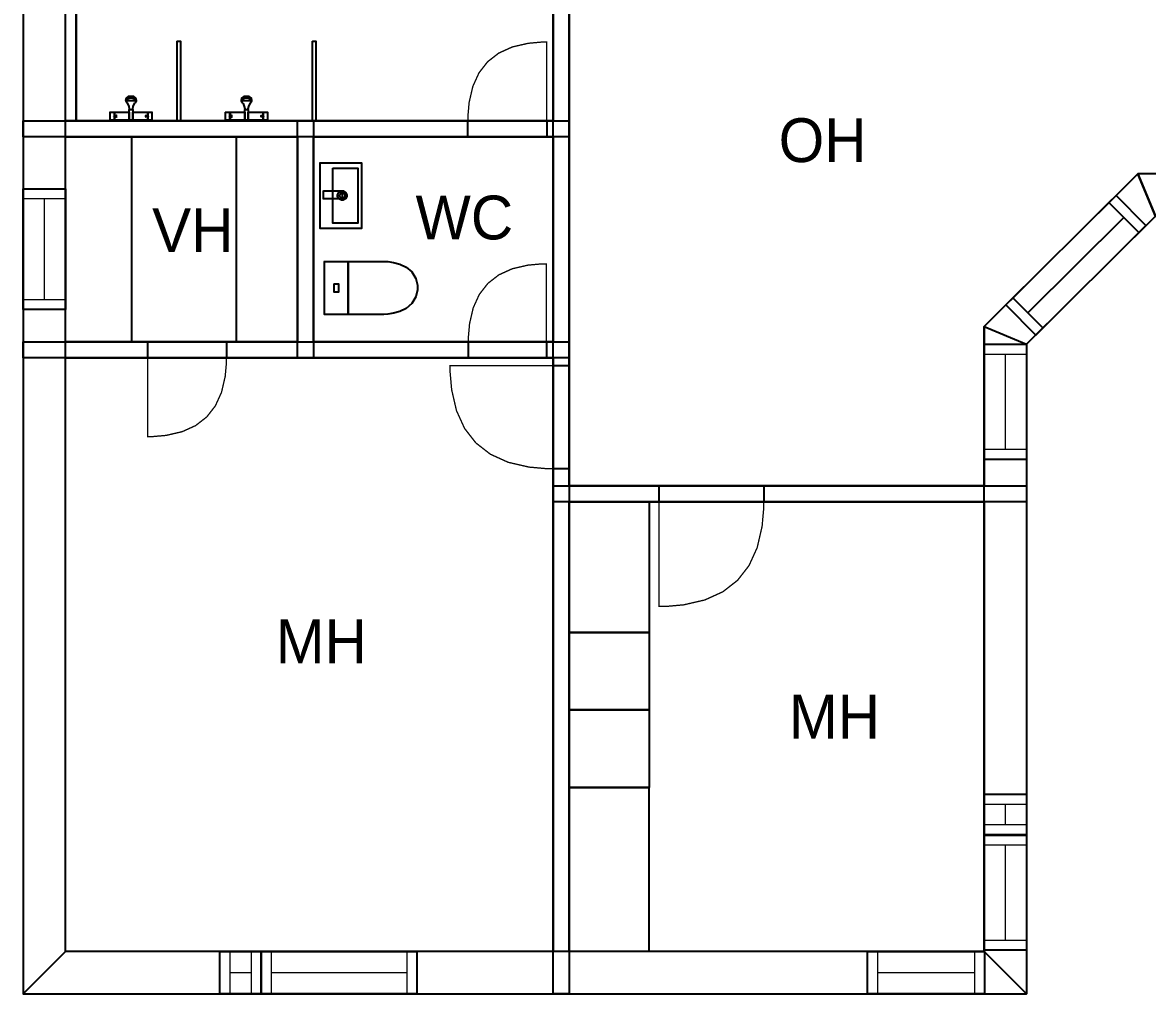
# Model space of a CAD drawing. Extents: x 0 to 20.1, y 0 to 14.2.
# Drawn here: x 0.8 to 9.62, y 0.01 to 7.63 of the extents above; entities that cross this region are included whole.
import ezdxf

# ---------------------------------------------------------------- set-up
doc = ezdxf.new("R2010")
doc.units = 0
doc.layers.get('0').update_dxf_attribs({"linetype": 'CONTINUOUS'})

msp = doc.modelspace()

# ---------------------------------------------------------------- linework, layer by layer
at = {"color": 0}
for points, const_width in [([(0.803222, 14.1924), (0.803222, 0.011339), (1.13656, 0.344672), (1.13656, 13.8591), (0.803222, 14.1924)], 0.002083), ([(4.96197, 9.34603), (5.08697, 9.34603), (5.08697, 0.011339), (4.96197, 0.011339), (4.96197, 9.34603)], 0.002083), ([(1.13656, 7.80165), (1.21783, 7.80165), (1.21783, 6.85943), (1.13656, 6.85943), (1.13656, 7.80165)], 0.002083), ([(2.01047, 7.48465), (2.03651, 7.48465), (2.03651, 6.85965), (2.01047, 6.85965), (2.01047, 7.48465)], 0.010417), ([(2.01047, 7.48465), (2.03651, 7.48465), (2.03651, 6.85965), (2.01047, 6.85965), (2.01047, 7.48465)], 0.010417), ([(3.07329, 7.48465), (3.09933, 7.48465), (3.09933, 6.85965), (3.07329, 6.85965), (3.07329, 7.48465)], 0.010417), ([(3.07329, 7.48465), (3.09933, 7.48465), (3.09933, 6.85965), (3.07329, 6.85965), (3.07329, 7.48465)], 0.010417), ([(4.29237, 6.85965), (4.29237, 6.89594), (4.30203, 7.00467), (4.331, 7.13038), (4.37935, 7.23671), (4.44706, 7.32374), (4.53407, 7.39144), (4.6404, 7.43978), (4.76611, 7.46875), (4.87483, 7.4784), (4.91114, 7.4784), (4.91114, 6.85965), (4.29237, 6.85965)], 0.010417), ([(1.48475, 6.92839), (1.52018, 6.92839), (1.52018, 6.86486), (1.48475, 6.86486), (1.48475, 6.92839)], 0.010417), ([(1.52018, 6.89714), (1.52339, 6.89594), (1.53304, 6.89208), (1.53581, 6.8909), (1.53581, 6.8909), (1.53581, 6.89236), (1.53581, 6.89665), (1.53581, 6.90093), (1.53581, 6.90235), (1.53581, 6.90235), (1.53342, 6.90169), (1.52344, 6.89833), (1.52018, 6.89714)], 0.010417), ([(1.5191, 6.92839), (1.63579, 6.92839), (1.63579, 6.86486), (1.5191, 6.86486), (1.5191, 6.92839)], 0.010417), ([(1.6639, 6.86486), (1.63579, 6.86486), (1.63579, 6.94819), (1.64279, 6.94819), (1.65858, 6.94819), (1.6639, 6.94819), (1.6639, 6.92736), (1.6639, 6.88049), (1.6639, 6.86486)], 0.010417), ([(1.6639, 6.92839), (1.7806, 6.92839), (1.7806, 6.86486), (1.6639, 6.86486), (1.6639, 6.92839)], 0.010417), ([(1.7806, 6.89714), (1.77735, 6.89594), (1.76768, 6.89208), (1.76497, 6.8909), (1.76497, 6.8909), (1.76497, 6.89236), (1.76497, 6.89665), (1.76497, 6.90093), (1.76497, 6.90235), (1.76497, 6.90235), (1.76731, 6.90169), (1.77729, 6.89833), (1.7806, 6.89714)], 0.010417), ([(1.7806, 6.92839), (1.81392, 6.92839), (1.81392, 6.86486), (1.7806, 6.86486), (1.7806, 6.92839)], 0.010417), ([(2.39063, 6.92839), (2.426, 6.92839), (2.426, 6.86486), (2.39063, 6.86486), (2.39063, 6.92839)], 0.010417), ([(2.426, 6.89714), (2.42919, 6.89594), (2.43886, 6.89208), (2.44162, 6.8909), (2.44162, 6.8909), (2.44162, 6.89236), (2.44162, 6.89665), (2.44162, 6.90093), (2.44162, 6.90235), (2.44162, 6.90235), (2.43924, 6.90169), (2.42925, 6.89833), (2.426, 6.89714)], 0.010417), ([(2.42497, 6.92839), (2.54167, 6.92839), (2.54167, 6.86486), (2.42497, 6.86486), (2.42497, 6.92839)], 0.010417), ([(2.56976, 6.86486), (2.54167, 6.86486), (2.54167, 6.94819), (2.54867, 6.94819), (2.56446, 6.94819), (2.56976, 6.94819), (2.56976, 6.92736), (2.56976, 6.88049), (2.56976, 6.86486)], 0.010417), ([(2.56976, 6.92839), (2.68642, 6.92839), (2.68642, 6.86486), (2.56976, 6.86486), (2.56976, 6.92839)], 0.010417), ([(2.68642, 6.89714), (2.68317, 6.89594), (2.6735, 6.89208), (2.67079, 6.8909), (2.67079, 6.8909), (2.67079, 6.89236), (2.67079, 6.89665), (2.67079, 6.90093), (2.67079, 6.90235), (2.67079, 6.90235), (2.67312, 6.90169), (2.68311, 6.89833), (2.68642, 6.89714)], 0.010417), ([(2.68642, 6.92839), (2.71978, 6.92839), (2.71978, 6.86486), (2.68642, 6.86486), (2.68642, 6.92839)], 0.010417), ([(0.803222, 6.85965), (5.08697, 6.85965), (5.08697, 6.73465), (0.803222, 6.73465), (0.803222, 6.85965)], 0.002083), ([(2.95643, 6.85965), (3.08143, 6.85965), (3.08143, 5.0006), (2.95643, 5.0006), (2.95643, 6.85965)], 0.002083), ([(4.29237, 6.85965), (4.91114, 6.85965), (4.91114, 6.73465), (4.29237, 6.73465), (4.29237, 6.85965)], 0.010417), ([(4.29237, 6.85965), (4.91114, 6.85965), (4.91114, 6.73465), (4.29237, 6.73465), (4.29237, 6.85965)], 0.010417), ([(1.13661, 6.73465), (1.13661, 5.12349), (1.65306, 5.12349), (1.65306, 6.73465), (1.13661, 6.73465)], 0.010417), ([(2.47797, 6.73465), (2.47797, 5.12349), (2.95643, 5.12349), (2.95643, 6.73465), (2.47797, 6.73465)], 0.010417), ([(3.13211, 6.53125), (3.13211, 6.01574), (3.45763, 6.01574), (3.45763, 6.53125), (3.13211, 6.53125)], 0.010417), ([(3.23313, 6.48833), (3.23313, 6.05865), (3.42887, 6.05865), (3.42887, 6.48833), (3.23313, 6.48833)], 0.010417), ([(8.67503, 5.10807), (9.68668, 6.11193), (9.54926, 6.44526), (8.34169, 5.24696), (8.67503, 5.10807)], 0.002083), ([(9.68668, 6.11193), (20.0703, 6.11193), (19.7369, 6.44526), (9.54926, 6.44526), (9.68668, 6.11193)], 0.002083), ([(0.803222, 6.32661), (1.13656, 6.32661), (1.13656, 5.38049), (0.803222, 5.38049), (0.803222, 6.32661)], 0.010417), ([(0.803222, 6.32661), (1.13656, 6.32661), (1.13656, 5.38049), (0.803222, 5.38049), (0.803222, 6.32661)], 0.010417), ([(3.15918, 6.31022), (3.15918, 6.24772), (3.30501, 6.24772), (3.30501, 6.31022), (3.15918, 6.31022)], 0.010417), ([(3.30681, 6.30994), (3.31321, 6.30994), (3.33257, 6.29932), (3.34326, 6.27994), (3.34326, 6.27349), (3.34326, 6.26708), (3.33257, 6.24772), (3.31321, 6.23703), (3.30681, 6.23703), (3.30035, 6.23703), (3.28097, 6.24772), (3.27035, 6.26708), (3.27035, 6.27349), (3.27035, 6.27994), (3.28097, 6.29932), (3.30035, 6.30994), (3.30681, 6.30994)], 0.008333), ([(3.30681, 6.29432), (3.31044, 6.29432), (3.3215, 6.28825), (3.32764, 6.27718), (3.32764, 6.27349), (3.32764, 6.26986), (3.3215, 6.25879), (3.31044, 6.25265), (3.30681, 6.25265), (3.30311, 6.25265), (3.29204, 6.25879), (3.28597, 6.26986), (3.28597, 6.27349), (3.28597, 6.27718), (3.29204, 6.28825), (3.30311, 6.29432), (3.30681, 6.29432)], 0.008333), ([(8.74761, 5.18007), (9.61231, 6.03819), (9.3775, 6.27474), (8.51281, 5.41661), (8.74761, 5.18007)], 0.010417), ([(8.74761, 5.18007), (9.61231, 6.03819), (9.3775, 6.27474), (8.51281, 5.41661), (8.74761, 5.18007)], 0.010417), ([(3.16656, 5.75754), (3.16656, 5.34099), (3.35389, 5.34099), (3.35389, 5.75754), (3.16656, 5.75754)], 0.010417), ([(3.62218, 5.75754), (3.62218, 5.75754), (3.6339, 5.75765), (3.66488, 5.75603), (3.70871, 5.74989), (3.75896, 5.73643), (3.80914, 5.71289), (3.85297, 5.67643), (3.88396, 5.62429), (3.89572, 5.57124), (3.89572, 5.55354), (3.89572, 5.53526), (3.88396, 5.48042), (3.85297, 5.42632), (3.80914, 5.38851), (3.75896, 5.3641), (3.70871, 5.3501), (3.66488, 5.34369), (3.6339, 5.34196), (3.62218, 5.34201), (3.62218, 5.34201), (3.35389, 5.34093), (3.35389, 5.75754), (3.62218, 5.75754)], 0.010417), ([(4.29596, 5.1256), (4.29596, 5.16151), (4.3055, 5.26915), (4.33421, 5.39356), (4.38206, 5.49881), (4.449, 5.5849), (4.5351, 5.65192), (4.64035, 5.69976), (4.76476, 5.72846), (4.8724, 5.73801), (4.90831, 5.73801), (4.90831, 5.1256), (4.29596, 5.1256)], 0.010417), ([(3.24447, 5.58236), (3.24447, 5.51611), (3.27599, 5.51611), (3.27599, 5.58236), (3.24447, 5.58236)], 0.010417), ([(8.34169, 0.344672), (8.34169, 5.24696), (8.67503, 5.10807), (8.67503, 0.011339), (8.34169, 0.344672)], 0.002083), ([(0.803222, 5.1256), (5.08697, 5.1256), (5.08697, 5.0006), (0.803222, 5.0006), (0.803222, 5.1256)], 0.002083), ([(1.78033, 5.1256), (2.398, 5.1256), (2.398, 5.0006), (1.78033, 5.0006), (1.78033, 5.1256)], 0.010417), ([(1.78033, 5.1256), (2.398, 5.1256), (2.398, 5.0006), (1.78033, 5.0006), (1.78033, 5.1256)], 0.010417), ([(4.29596, 5.1256), (4.90842, 5.1256), (4.90842, 5.0006), (4.29596, 5.0006), (4.29596, 5.1256)], 0.010417), ([(4.29596, 5.1256), (4.90842, 5.1256), (4.90842, 5.0006), (4.29596, 5.0006), (4.29596, 5.1256)], 0.010417), ([(8.34169, 5.10715), (8.67503, 5.10715), (8.67503, 4.20404), (8.34169, 4.20404), (8.34169, 5.10715)], 0.010417), ([(8.34169, 5.10715), (8.67503, 5.10715), (8.67503, 4.20404), (8.34169, 4.20404), (8.34169, 5.10715)], 0.010417), ([(2.398, 5.0006), (2.398, 4.96442), (2.38835, 4.85585), (2.35938, 4.73036), (2.31108, 4.62418), (2.24354, 4.53733), (2.15668, 4.46978), (2.05051, 4.4215), (1.92507, 4.39253), (1.81651, 4.38286), (1.78033, 4.38286), (1.78033, 5.0006), (2.398, 5.0006)], 0.010417), ([(4.96197, 4.13103), (4.9145, 4.13103), (4.77219, 4.14372), (4.60769, 4.18164), (4.46853, 4.2449), (4.35471, 4.33344), (4.26611, 4.44732), (4.20285, 4.58649), (4.16493, 4.75092), (4.15229, 4.89328), (4.15229, 4.94069), (4.96197, 4.94069), (4.96197, 4.13103)], 0.010417), ([(4.96197, 4.94081), (5.08697, 4.94081), (5.08697, 4.13103), (4.96197, 4.13103), (4.96197, 4.94081)], 0.010417), ([(4.96197, 4.94081), (5.08697, 4.94081), (5.08697, 4.13103), (4.96197, 4.13103), (4.96197, 4.94081)], 0.010417), ([(4.96197, 3.99621), (8.67503, 3.99621), (8.67503, 3.87121), (4.96197, 3.87121), (4.96197, 3.99621)], 0.002083), ([(5.79237, 3.99621), (6.61333, 3.99621), (6.61333, 3.87121), (5.79237, 3.87121), (5.79237, 3.99621)], 0.010417), ([(5.79237, 3.99621), (6.61333, 3.99621), (6.61333, 3.87121), (5.79237, 3.87121), (5.79237, 3.99621)], 0.010417), ([(5.08897, 3.87125), (5.08897, 2.84549), (5.71397, 2.84549), (5.71397, 3.87125), (5.08897, 3.87125)], 0.010417), ([(6.61333, 3.87121), (6.61333, 3.82314), (6.60047, 3.67882), (6.56201, 3.51204), (6.49783, 3.37093), (6.40804, 3.25549), (6.29258, 3.16564), (6.15147, 3.10151), (5.98469, 3.06304), (5.84039, 3.05018), (5.79232, 3.05018), (5.79232, 3.87121), (6.61333, 3.87121)], 0.010417), ([(5.08897, 2.84549), (5.08897, 2.23844), (5.71397, 2.23844), (5.71397, 2.84549), (5.08897, 2.84549)], 0.010417), ([(5.08897, 2.23844), (5.08897, 1.63135), (5.71397, 1.63135), (5.71397, 2.23844), (5.08897, 2.23844)], 0.010417), ([(5.08751, 1.63135), (5.08751, 0.342882), (5.71251, 0.342882), (5.71251, 1.63135), (5.08751, 1.63135)], 0.010417), ([(8.34169, 1.57715), (8.67503, 1.57715), (8.67503, 1.25933), (8.34169, 1.25933), (8.34169, 1.57715)], 0.010417), ([(8.34169, 1.57715), (8.67503, 1.57715), (8.67503, 1.25933), (8.34169, 1.25933), (8.34169, 1.57715)], 0.010417), ([(8.34169, 1.2564), (8.67503, 1.2564), (8.67503, 0.353299), (8.34169, 0.353299), (8.34169, 1.2564)], 0.010417), ([(8.34169, 1.2564), (8.67503, 1.2564), (8.67503, 0.353299), (8.34169, 0.353299), (8.34169, 1.2564)], 0.010417), ([(0.803222, 0.011339), (8.67503, 0.011339), (8.34169, 0.344672), (1.13656, 0.344672), (0.803222, 0.011339)], 0.002083), ([(2.34668, 0.344672), (2.67122, 0.344672), (2.67122, 0.011339), (2.34668, 0.011339), (2.34668, 0.344672)], 0.010417), ([(2.34668, 0.344672), (2.67122, 0.344672), (2.67122, 0.011339), (2.34668, 0.011339), (2.34668, 0.344672)], 0.010417), ([(2.67122, 0.344672), (3.89253, 0.344672), (3.89253, 0.011339), (2.67122, 0.011339), (2.67122, 0.344672)], 0.010417), ([(2.67122, 0.344672), (3.89253, 0.344672), (3.89253, 0.011339), (2.67122, 0.011339), (2.67122, 0.344672)], 0.010417), ([(7.42865, 0.344672), (8.34571, 0.344672), (8.34571, 0.011339), (7.42865, 0.011339), (7.42865, 0.344672)], 0.010417), ([(7.42865, 0.344672), (8.34571, 0.344672), (8.34571, 0.011339), (7.42865, 0.011339), (7.42865, 0.344672)], 0.010417)]:
    msp.add_lwpolyline(points, close=True, dxfattribs=dict(at, const_width=const_width))
for points in [[(0.803222, 14.1924), (0.803222, 0.011339), (1.13656, 0.344672), (1.13656, 13.8591), (0.803222, 14.1924)], [(4.96197, 9.34603), (5.08697, 9.34603), (5.08697, 0.011339), (4.96197, 0.011339), (4.96197, 9.34603)], [(1.13656, 7.80165), (1.21783, 7.80165), (1.21783, 6.85943), (1.13656, 6.85943), (1.13656, 7.80165)], [(0.803222, 6.85965), (5.08697, 6.85965), (5.08697, 6.73465), (0.803222, 6.73465), (0.803222, 6.85965)], [(2.95643, 6.85965), (3.08143, 6.85965), (3.08143, 5.0006), (2.95643, 5.0006), (2.95643, 6.85965)], [(8.67503, 5.10807), (9.68668, 6.11193), (9.54926, 6.44526), (8.34169, 5.24696), (8.67503, 5.10807)], [(9.68668, 6.11193), (20.0703, 6.11193), (19.7369, 6.44526), (9.54926, 6.44526), (9.68668, 6.11193)], [(8.34169, 0.344672), (8.34169, 5.24696), (8.67503, 5.10807), (8.67503, 0.011339), (8.34169, 0.344672)], [(0.803222, 5.1256), (5.08697, 5.1256), (5.08697, 5.0006), (0.803222, 5.0006), (0.803222, 5.1256)], [(4.96197, 3.99621), (8.67503, 3.99621), (8.67503, 3.87121), (4.96197, 3.87121), (4.96197, 3.99621)], [(0.803222, 0.011339), (8.67503, 0.011339), (8.34169, 0.344672), (1.13656, 0.344672), (0.803222, 0.011339)]]:
    msp.add_lwpolyline(points, close=True, dxfattribs=at)
at = {"color": 7, "const_width": 0.002083}
for points in [[(10.618, 6.44526), (9.54926, 6.44526), (8.34169, 5.24696), (8.34169, 3.99621), (5.08697, 3.99621), (5.08697, 9.22103), (6.13678, 9.22103), (6.13678, 10.5455), (10.618, 10.5455), (10.618, 6.44526)], [(4.35439, 9.22103), (4.96197, 9.22103), (4.96197, 6.85965), (1.21783, 6.85965), (1.21783, 7.80165), (1.13656, 7.80165), (1.13656, 10.0015), (3.65647, 10.0015), (4.35439, 9.22103)], [(1.13656, 6.73465), (2.95643, 6.73465), (2.95643, 5.1256), (1.13656, 5.1256), (1.13656, 6.73465)], [(3.08143, 6.73465), (4.96197, 6.73465), (4.96197, 5.1256), (3.08143, 5.1256), (3.08143, 6.73465)], [(1.13656, 5.0006), (4.96197, 5.0006), (4.96197, 0.344672), (1.13656, 0.344672), (1.13656, 5.0006)], [(5.08697, 3.87121), (8.34169, 3.87121), (8.34169, 0.344672), (5.08697, 0.344672), (5.08697, 3.87121)]]:
    msp.add_lwpolyline(points, close=True, dxfattribs=at)
at = {"color": 7}
for points in [[(10.618, 6.44526), (9.54926, 6.44526), (8.34169, 5.24696), (8.34169, 3.99621), (5.08697, 3.99621), (5.08697, 9.22103), (6.13678, 9.22103), (6.13678, 10.5455), (10.618, 10.5455), (10.618, 6.44526)], [(4.35439, 9.22103), (4.96197, 9.22103), (4.96197, 6.85965), (1.21783, 6.85965), (1.21783, 7.80165), (1.13656, 7.80165), (1.13656, 10.0015), (3.65647, 10.0015), (4.35439, 9.22103)], [(2.01047, 7.48465), (2.03651, 7.48465), (2.03651, 6.85965), (2.01047, 6.85965), (2.01047, 7.48465)], [(2.01047, 7.48465), (2.03651, 7.48465), (2.03651, 6.85965), (2.01047, 6.85965), (2.01047, 7.48465)], [(3.07329, 7.48465), (3.09933, 7.48465), (3.09933, 6.85965), (3.07329, 6.85965), (3.07329, 7.48465)], [(3.07329, 7.48465), (3.09933, 7.48465), (3.09933, 6.85965), (3.07329, 6.85965), (3.07329, 7.48465)], [(1.6639, 6.94819), (1.6639, 6.95454), (1.66754, 6.97347), (1.6774, 6.99588), (1.68056, 7.00028), (1.68158, 7.00185), (1.69179, 7.01644), (1.69206, 7.01796), (1.69254, 7.02083), (1.68838, 7.03738), (1.67171, 7.05024), (1.66601, 7.05126), (1.66471, 7.05154), (1.65315, 7.05236), (1.64931, 7.05236), (1.65039, 7.05236), (1.64621, 7.05236), (1.63499, 7.05154), (1.63368, 7.05126), (1.62793, 7.05024), (1.61128, 7.03738), (1.6071, 7.02083), (1.60764, 7.01796), (1.60792, 7.01644), (1.61806, 7.00185), (1.61914, 7.00028), (1.62224, 6.99588), (1.63211, 6.97347), (1.63579, 6.95454), (1.63579, 6.94819)], [(1.69206, 7.01899), (1.69179, 7.01953), (1.6799, 7.02974), (1.65614, 7.03879), (1.64828, 7.03879), (1.64199, 7.03857), (1.61936, 7.02929), (1.60813, 7.01953), (1.60764, 7.01899)], [(2.56976, 6.94819), (2.56976, 6.95454), (2.5734, 6.97347), (2.58328, 6.99588), (2.58643, 7.00028), (2.58746, 7.00185), (2.5976, 7.01644), (2.59787, 7.01796), (2.59836, 7.02083), (2.59424, 7.03738), (2.57753, 7.05024), (2.57183, 7.05126), (2.57053, 7.05154), (2.55897, 7.05236), (2.55518, 7.05236), (2.55621, 7.05236), (2.55203, 7.05236), (2.54085, 7.05154), (2.53956, 7.05126), (2.53381, 7.05024), (2.51714, 7.03738), (2.51297, 7.02083), (2.51351, 7.01796), (2.51372, 7.01644), (2.52393, 7.00185), (2.52496, 7.00028), (2.52806, 6.99588), (2.53797, 6.97347), (2.54167, 6.95454), (2.54167, 6.94819)], [(2.59787, 7.01899), (2.5976, 7.01953), (2.58578, 7.02974), (2.56201, 7.03879), (2.55414, 7.03879), (2.54785, 7.03857), (2.52522, 7.02929), (2.514, 7.01953), (2.51351, 7.01899)], [(1.48475, 6.92839), (1.52018, 6.92839), (1.52018, 6.86486), (1.48475, 6.86486), (1.48475, 6.92839)], [(1.5191, 6.92839), (1.63579, 6.92839), (1.63579, 6.86486), (1.5191, 6.86486), (1.5191, 6.92839)], [(1.52018, 6.89714), (1.52339, 6.89594), (1.53304, 6.89208), (1.53581, 6.8909), (1.53581, 6.8909), (1.53581, 6.89236), (1.53581, 6.89665), (1.53581, 6.90093), (1.53581, 6.90235), (1.53581, 6.90235), (1.53342, 6.90169), (1.52344, 6.89833), (1.52018, 6.89714)], [(1.6639, 6.86486), (1.63579, 6.86486), (1.63579, 6.94819), (1.64279, 6.94819), (1.65858, 6.94819), (1.6639, 6.94819), (1.6639, 6.92736), (1.6639, 6.88049), (1.6639, 6.86486)], [(1.6639, 6.92839), (1.7806, 6.92839), (1.7806, 6.86486), (1.6639, 6.86486), (1.6639, 6.92839)], [(1.7806, 6.89714), (1.77735, 6.89594), (1.76768, 6.89208), (1.76497, 6.8909), (1.76497, 6.8909), (1.76497, 6.89236), (1.76497, 6.89665), (1.76497, 6.90093), (1.76497, 6.90235), (1.76497, 6.90235), (1.76731, 6.90169), (1.77729, 6.89833), (1.7806, 6.89714)], [(1.7806, 6.92839), (1.81392, 6.92839), (1.81392, 6.86486), (1.7806, 6.86486), (1.7806, 6.92839)], [(2.39063, 6.92839), (2.426, 6.92839), (2.426, 6.86486), (2.39063, 6.86486), (2.39063, 6.92839)], [(2.42497, 6.92839), (2.54167, 6.92839), (2.54167, 6.86486), (2.42497, 6.86486), (2.42497, 6.92839)], [(2.426, 6.89714), (2.42919, 6.89594), (2.43886, 6.89208), (2.44162, 6.8909), (2.44162, 6.8909), (2.44162, 6.89236), (2.44162, 6.89665), (2.44162, 6.90093), (2.44162, 6.90235), (2.44162, 6.90235), (2.43924, 6.90169), (2.42925, 6.89833), (2.426, 6.89714)], [(2.56976, 6.86486), (2.54167, 6.86486), (2.54167, 6.94819), (2.54867, 6.94819), (2.56446, 6.94819), (2.56976, 6.94819), (2.56976, 6.92736), (2.56976, 6.88049), (2.56976, 6.86486)], [(2.56976, 6.92839), (2.68642, 6.92839), (2.68642, 6.86486), (2.56976, 6.86486), (2.56976, 6.92839)], [(2.68642, 6.89714), (2.68317, 6.89594), (2.6735, 6.89208), (2.67079, 6.8909), (2.67079, 6.8909), (2.67079, 6.89236), (2.67079, 6.89665), (2.67079, 6.90093), (2.67079, 6.90235), (2.67079, 6.90235), (2.67312, 6.90169), (2.68311, 6.89833), (2.68642, 6.89714)], [(2.68642, 6.92839), (2.71978, 6.92839), (2.71978, 6.86486), (2.68642, 6.86486), (2.68642, 6.92839)], [(4.29237, 6.85965), (4.91114, 6.85965), (4.91114, 6.73465), (4.29237, 6.73465), (4.29237, 6.85965)], [(4.29237, 6.85965), (4.91114, 6.85965), (4.91114, 6.73465), (4.29237, 6.73465), (4.29237, 6.85965)], [(1.13656, 6.73465), (2.95643, 6.73465), (2.95643, 5.1256), (1.13656, 5.1256), (1.13656, 6.73465)], [(1.13661, 6.73465), (1.65306, 6.73465), (1.65306, 5.12349), (1.13661, 5.12349), (1.13661, 6.73465)], [(2.47797, 6.73465), (2.95643, 6.73465), (2.95643, 5.12349), (2.47797, 5.12349), (2.47797, 6.73465)], [(3.08143, 6.73465), (4.96197, 6.73465), (4.96197, 5.1256), (3.08143, 5.1256), (3.08143, 6.73465)], [(3.13211, 6.53125), (3.45763, 6.53125), (3.45763, 6.01574), (3.13211, 6.01574), (3.13211, 6.53125)], [(3.23313, 6.48833), (3.42887, 6.48833), (3.42887, 6.05865), (3.23313, 6.05865), (3.23313, 6.48833)], [(0.803222, 6.32661), (1.13656, 6.32661), (1.13656, 5.38049), (0.803222, 5.38049), (0.803222, 6.32661)], [(0.803222, 6.32661), (1.13656, 6.32661), (1.13656, 5.38049), (0.803222, 5.38049), (0.803222, 6.32661)], [(3.15918, 6.31022), (3.30501, 6.31022), (3.30501, 6.24772), (3.15918, 6.24772), (3.15918, 6.31022)], [(3.30681, 6.30994), (3.31321, 6.30994), (3.33257, 6.29932), (3.34326, 6.27994), (3.34326, 6.27349), (3.34326, 6.26708), (3.33257, 6.24772), (3.31321, 6.23703), (3.30681, 6.23703), (3.30035, 6.23703), (3.28097, 6.24772), (3.27035, 6.26708), (3.27035, 6.27349), (3.27035, 6.27994), (3.28097, 6.29932), (3.30035, 6.30994), (3.30681, 6.30994)], [(3.30681, 6.29432), (3.31044, 6.29432), (3.3215, 6.28825), (3.32764, 6.27718), (3.32764, 6.27349), (3.32764, 6.26986), (3.3215, 6.25879), (3.31044, 6.25265), (3.30681, 6.25265), (3.30311, 6.25265), (3.29204, 6.25879), (3.28597, 6.26986), (3.28597, 6.27349), (3.28597, 6.27718), (3.29204, 6.28825), (3.30311, 6.29432), (3.30681, 6.29432)], [(8.74761, 5.18007), (9.61231, 6.03819), (9.3775, 6.27474), (8.51281, 5.41661), (8.74761, 5.18007)], [(8.74761, 5.18007), (9.61231, 6.03819), (9.3775, 6.27474), (8.51281, 5.41661), (8.74761, 5.18007)], [(9.55686, 5.98318), (9.32206, 6.21978)], [(8.6856, 5.3534), (9.43946, 6.10146)], [(3.16656, 5.75754), (3.35389, 5.75754), (3.35389, 5.34099), (3.16656, 5.34099), (3.16656, 5.75754)], [(3.62218, 5.75754), (3.62218, 5.75754), (3.6339, 5.75765), (3.66488, 5.75603), (3.70871, 5.74989), (3.75896, 5.73643), (3.80914, 5.71289), (3.85297, 5.67643), (3.88396, 5.62429), (3.89572, 5.57124), (3.89572, 5.55354), (3.89572, 5.53526), (3.88396, 5.48042), (3.85297, 5.42632), (3.80914, 5.38851), (3.75896, 5.3641), (3.70871, 5.3501), (3.66488, 5.34369), (3.6339, 5.34196), (3.62218, 5.34201), (3.62218, 5.34201), (3.35389, 5.34093), (3.35389, 5.75754), (3.62218, 5.75754)], [(3.24447, 5.58236), (3.27599, 5.58236), (3.27599, 5.51611), (3.24447, 5.51611), (3.24447, 5.58236)], [(8.803, 5.23508), (8.56825, 5.47168)], [(1.78033, 5.1256), (2.398, 5.1256), (2.398, 5.0006), (1.78033, 5.0006), (1.78033, 5.1256)], [(1.78033, 5.1256), (2.398, 5.1256), (2.398, 5.0006), (1.78033, 5.0006), (1.78033, 5.1256)], [(4.29596, 5.1256), (4.90842, 5.1256), (4.90842, 5.0006), (4.29596, 5.0006), (4.29596, 5.1256)], [(4.29596, 5.1256), (4.90842, 5.1256), (4.90842, 5.0006), (4.29596, 5.0006), (4.29596, 5.1256)], [(8.34169, 5.10715), (8.67503, 5.10715), (8.67503, 4.20404), (8.34169, 4.20404), (8.34169, 5.10715)], [(8.34169, 5.10715), (8.67503, 5.10715), (8.67503, 4.20404), (8.34169, 4.20404), (8.34169, 5.10715)], [(1.13656, 5.0006), (4.96197, 5.0006), (4.96197, 0.344672), (1.13656, 0.344672), (1.13656, 5.0006)], [(4.96197, 4.94081), (5.08697, 4.94081), (5.08697, 4.13103), (4.96197, 4.13103), (4.96197, 4.94081)], [(4.96197, 4.94081), (5.08697, 4.94081), (5.08697, 4.13103), (4.96197, 4.13103), (4.96197, 4.94081)], [(5.79237, 3.99621), (6.61333, 3.99621), (6.61333, 3.87121), (5.79237, 3.87121), (5.79237, 3.99621)], [(5.79237, 3.99621), (6.61333, 3.99621), (6.61333, 3.87121), (5.79237, 3.87121), (5.79237, 3.99621)], [(5.08697, 3.87121), (8.34169, 3.87121), (8.34169, 0.344672), (5.08697, 0.344672), (5.08697, 3.87121)], [(5.08897, 3.87125), (5.71397, 3.87125), (5.71397, 2.84549), (5.08897, 2.84549), (5.08897, 3.87125)], [(5.08897, 2.84549), (5.71397, 2.84549), (5.71397, 2.23844), (5.08897, 2.23844), (5.08897, 2.84549)], [(5.08897, 2.23844), (5.71397, 2.23844), (5.71397, 1.63135), (5.08897, 1.63135), (5.08897, 2.23844)], [(5.08751, 1.63135), (5.71251, 1.63135), (5.71251, 0.342882), (5.08751, 0.342882), (5.08751, 1.63135)], [(8.34169, 1.57715), (8.67503, 1.57715), (8.67503, 1.25933), (8.34169, 1.25933), (8.34169, 1.57715)], [(8.34169, 1.57715), (8.67503, 1.57715), (8.67503, 1.25933), (8.34169, 1.25933), (8.34169, 1.57715)], [(8.34169, 1.2564), (8.67503, 1.2564), (8.67503, 0.353299), (8.34169, 0.353299), (8.34169, 1.2564)], [(8.34169, 1.2564), (8.67503, 1.2564), (8.67503, 0.353299), (8.34169, 0.353299), (8.34169, 1.2564)], [(2.34668, 0.344672), (2.67122, 0.344672), (2.67122, 0.011339), (2.34668, 0.011339), (2.34668, 0.344672)], [(2.34668, 0.344672), (2.67122, 0.344672), (2.67122, 0.011339), (2.34668, 0.011339), (2.34668, 0.344672)], [(2.67122, 0.344672), (3.89253, 0.344672), (3.89253, 0.011339), (2.67122, 0.011339), (2.67122, 0.344672)], [(2.67122, 0.344672), (3.89253, 0.344672), (3.89253, 0.011339), (2.67122, 0.011339), (2.67122, 0.344672)], [(7.42865, 0.344672), (8.34571, 0.344672), (8.34571, 0.011339), (7.42865, 0.011339), (7.42865, 0.344672)], [(7.42865, 0.344672), (8.34571, 0.344672), (8.34571, 0.011339), (7.42865, 0.011339), (7.42865, 0.344672)]]:
    msp.add_lwpolyline(points, close=True, dxfattribs=at)
at = {"color": 0, "const_width": 0.010417}
for points in [[(1.6639, 6.94819), (1.6639, 6.95454), (1.66754, 6.97347), (1.6774, 6.99588), (1.68056, 7.00028), (1.68158, 7.00185), (1.69179, 7.01644), (1.69206, 7.01796), (1.69254, 7.02083), (1.68838, 7.03738), (1.67171, 7.05024), (1.66601, 7.05126), (1.66471, 7.05154), (1.65315, 7.05236), (1.64931, 7.05236), (1.65039, 7.05236), (1.64621, 7.05236), (1.63499, 7.05154), (1.63368, 7.05126), (1.62793, 7.05024), (1.61128, 7.03738), (1.6071, 7.02083), (1.60764, 7.01796), (1.60792, 7.01644), (1.61806, 7.00185), (1.61914, 7.00028), (1.62224, 6.99588), (1.63211, 6.97347), (1.63579, 6.95454), (1.63579, 6.94819)], [(1.69206, 7.01899), (1.69179, 7.01953), (1.6799, 7.02974), (1.65614, 7.03879), (1.64828, 7.03879), (1.64199, 7.03857), (1.61936, 7.02929), (1.60813, 7.01953), (1.60764, 7.01899)], [(2.56976, 6.94819), (2.56976, 6.95454), (2.5734, 6.97347), (2.58328, 6.99588), (2.58643, 7.00028), (2.58746, 7.00185), (2.5976, 7.01644), (2.59787, 7.01796), (2.59836, 7.02083), (2.59424, 7.03738), (2.57753, 7.05024), (2.57183, 7.05126), (2.57053, 7.05154), (2.55897, 7.05236), (2.55518, 7.05236), (2.55621, 7.05236), (2.55203, 7.05236), (2.54085, 7.05154), (2.53956, 7.05126), (2.53381, 7.05024), (2.51714, 7.03738), (2.51297, 7.02083), (2.51351, 7.01796), (2.51372, 7.01644), (2.52393, 7.00185), (2.52496, 7.00028), (2.52806, 6.99588), (2.53797, 6.97347), (2.54167, 6.95454), (2.54167, 6.94819)], [(2.59787, 7.01899), (2.5976, 7.01953), (2.58578, 7.02974), (2.56201, 7.03879), (2.55414, 7.03879), (2.54785, 7.03857), (2.52522, 7.02929), (2.514, 7.01953), (2.51351, 7.01899)], [(0.803276, 6.24849), (1.13661, 6.24849)], [(0.969943, 6.24849), (0.969943, 5.45856)], [(9.55686, 5.98318), (9.32206, 6.21978)], [(8.6856, 5.3534), (9.43946, 6.10146)], [(8.803, 5.23508), (8.56825, 5.47168)], [(0.803276, 5.45856), (1.13661, 5.45856)], [(8.34174, 5.02897), (8.67507, 5.02897)], [(8.5084, 4.28212), (8.5084, 5.02897)], [(8.34174, 4.28212), (8.67507, 4.28212)], [(8.34174, 1.49903), (8.67507, 1.49903)], [(8.5084, 1.33751), (8.5084, 1.49903)], [(8.34174, 1.33751), (8.67507, 1.33751)], [(8.34174, 1.17828), (8.67507, 1.17828)], [(8.5084, 0.431424), (8.5084, 1.17828)], [(8.34174, 0.431424), (8.67507, 0.431424)], [(2.42481, 0.011393), (2.42481, 0.344726)], [(2.5931, 0.011393), (2.5931, 0.344726)], [(2.74935, 0.011393), (2.74935, 0.344726)], [(3.81435, 0.011393), (3.81435, 0.344726)], [(7.50678, 0.011393), (7.50678, 0.344726)], [(8.26758, 0.011393), (8.26758, 0.344726)], [(2.42481, 0.17806), (2.5931, 0.17806)], [(2.74935, 0.17806), (3.81435, 0.17806)], [(7.50678, 0.17806), (8.26758, 0.17806)]]:
    msp.add_lwpolyline(points, dxfattribs=at)

# ---------------------------------------------------------------- texts
at = {"color": 0}
for s, p in [('OH', (6.73058, 6.53678)), ('WC', (3.88165, 5.93008)), ('VH', (1.81463, 5.83069)), ('MH', (2.78506, 2.60504)), ('MH', (6.81083, 2.01382))]:
    msp.add_text(s, height=0.34375, dxfattribs=at).set_placement(p)

doc.saveas('drawing.dxf')
